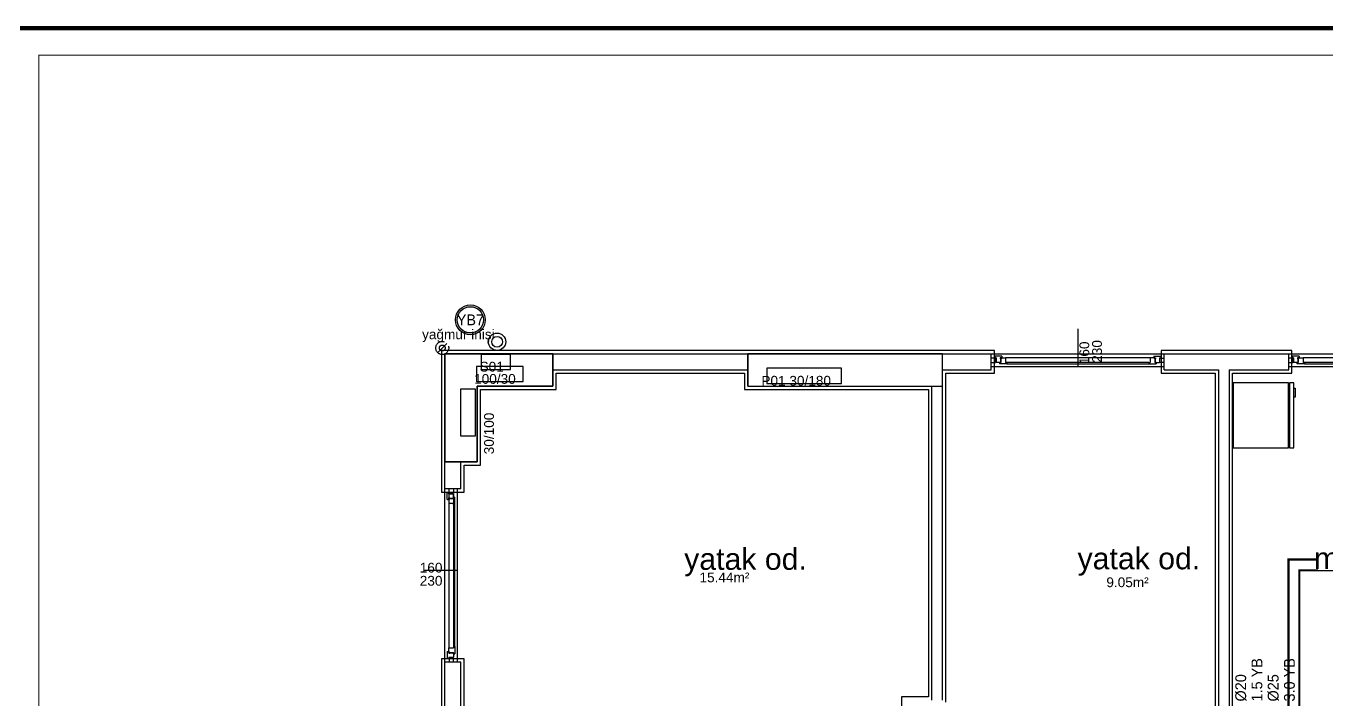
# Model space of a CAD drawing. Header units: centimetres. Extents: x -7420 to 31836, y -2 to 2802.
# Drawn here: x 7513 to 8716, y 2179 to 2802 of the extents above; entities that cross this region are included whole.
import ezdxf
from ezdxf.enums import TextEntityAlignment as Align

# ---------------------------------------------------------------- set-up
doc = ezdxf.new("R2010")
doc.units = ezdxf.units.CM
doc.linetypes.add('BASMA HATTI', pattern=[31, 25, -6])
doc.linetypes.add('YAGMUR HATTI', pattern=[36, 30, -6])
for name, color, linetype in [('ROTAS-MIMARI', 8, 'CONTINUOUS'), ('ROTAS-MIMARI-KOLON', 8, 'CONTINUOUS'), ('ROTAS-MIMARI-YAZI', 8, 'CONTINUOUS'), ('ROTAS-PAFTA', 7, 'CONTINUOUS'), ('ROTAS-SICAKSU-BORU', 1, 'BASMA HATTI'), ('ROTAS-SOGUKSU-BORU', 5, 'CONTINUOUS'), ('ROTAS-TEFRIS', 15, 'CONTINUOUS'), ('ROTAS-YAGMUR-BORUSU', 3, 'YAGMUR HATTI')]:
    doc.layers.add(name, color=color, linetype=linetype)
doc.styles.add('ROTAS', font='arial.ttf')

# ---------------------------------------------------------------- blocks, each defined once
blk = doc.blocks.new('ROTAS-TEMIZ-SU-CAP-MB')
for tag, p in [('SOCP_001', (0.83, 4.92)), ('SO_001', (0.83, 3.42)), ('SCCP_001', (0.83, 1.92)), ('SC_001', (0.83, 0.42))]:
    blk.add_attdef(tag, p, '', height=1)
blk = doc.blocks.new('ROTAS-KOLON-NO-YAGMUR')
for radius in [27.5, 24.3]:
    blk.add_circle((0, 0), radius)
blk.add_attdef('K', text='', height=20).set_placement((0, 0), align=Align.MIDDLE_CENTER)

msp = doc.modelspace()

# ---------------------------------------------------------------- linework, layer by layer
at = {"layer": 'ROTAS-MIMARI'}
for p, q in [((8485.2, 2522.1), (8485.2, 2487.4)), ((8000.2, 2502.2), (7897.2, 2502.2)), ((7897.2, 2502.2), (7897.2, 2399.2)), ((8180.2, 2502.2), (8000.2, 2502.2)), ((8360.2, 2502.2), (8180.2, 2502.2)), ((8408.2, 2502.2), (8360.2, 2502.2)), ((8408.2, 2481.2), (8408.2, 2502.2)), ((8683.2, 2502.2), (8562.2, 2502.2)), ((8562.2, 2502.2), (8562.2, 2481.2)), ((8683.2, 2481.2), (8683.2, 2502.2)), ((8000.2, 2499.2), (8180.2, 2499.2)), ((8360.2, 2499.2), (8405.2, 2499.2)), ((8405.2, 2484.2), (8405.2, 2499.2)), ((8405.2, 2484.2), (8405.2, 2499.2)), ((8405.2, 2499.2), (8565.2, 2499.2)), ((8409.2, 2495.2), (8405.2, 2495.2)), ((8405.2, 2491.2), (8409.2, 2491.2)), ((8408.5, 2496.8), (8408.5, 2495.4)), ((8414.9, 2496.8), (8408.5, 2496.8)), ((8409.7, 2495.4), (8408.5, 2495.4)), ((8409.2, 2491.2), (8409.2, 2495.2)), ((8409.7, 2495.4), (8409.7, 2491.2)), ((8413.7, 2491.2), (8409.7, 2491.2)), ((8412.8, 2491.2), (8414, 2491.2)), ((8412.8, 2491.2), (8412.8, 2489.8)), ((8419.6, 2489.8), (8412.8, 2489.8)), ((8413.4, 2495.4), (8413.4, 2494.4)), ((8414.9, 2495.4), (8413.4, 2495.4)), ((8413.7, 2494.4), (8413.4, 2494.4)), ((8413.7, 2494.4), (8413.7, 2491.2)), ((8414, 2495.4), (8418.4, 2495.4)), ((8414, 2495.4), (8414, 2494.9)), ((8414.3, 2494.9), (8414, 2494.9)), ((8414.3, 2494.4), (8414, 2494.4)), ((8414, 2494.4), (8414, 2491.2)), ((8414.3, 2494.9), (8414.3, 2494.4)), ((8414.9, 2496.8), (8414.9, 2495.4)), ((8552, 2495.4), (8418.4, 2495.4)), ((8418.4, 2495.4), (8418.4, 2491.2)), ((8419.6, 2491.2), (8418.4, 2491.2)), ((8550.8, 2491.2), (8419.6, 2491.2)), ((8419.6, 2491.2), (8419.6, 2489.8)), ((8419.6, 2489.8), (8550.8, 2489.8)), ((8550.8, 2491.2), (8550.8, 2489.8)), ((8550.8, 2491.2), (8552, 2491.2)), ((8550.8, 2489.8), (8557.6, 2489.8)), ((8556.4, 2495.4), (8552, 2495.4)), ((8552, 2495.4), (8552, 2491.2)), ((8555.5, 2496.8), (8555.5, 2495.4)), ((8555.5, 2496.8), (8561.9, 2496.8)), ((8555.5, 2495.4), (8557, 2495.4)), ((8556.1, 2494.9), (8556.4, 2494.9)), ((8556.1, 2494.9), (8556.1, 2494.4)), ((8556.1, 2494.4), (8556.4, 2494.4)), ((8556.4, 2495.4), (8556.4, 2494.9)), ((8556.4, 2494.4), (8556.4, 2491.2)), ((8557.6, 2491.2), (8556.4, 2491.2)), ((8556.7, 2494.4), (8556.7, 2491.2)), ((8556.7, 2494.4), (8557, 2494.4)), ((8556.7, 2491.2), (8560.7, 2491.2)), ((8557, 2495.4), (8557, 2494.4)), ((8557.6, 2491.2), (8557.6, 2489.8)), ((8560.7, 2495.4), (8560.7, 2491.2)), ((8560.7, 2495.4), (8561.9, 2495.4)), ((8561.2, 2495.2), (8565.2, 2495.2)), ((8561.2, 2491.2), (8561.2, 2495.2)), ((8565.2, 2491.2), (8561.2, 2491.2)), ((8561.9, 2496.8), (8561.9, 2495.4)), ((8565.2, 2499.2), (8680.2, 2499.2)), ((8565.2, 2484.2), (8565.2, 2499.2)), ((8680.2, 2484.2), (8680.2, 2499.2)), ((8680.2, 2484.2), (8680.2, 2499.2)), ((8680.2, 2499.2), (8840.2, 2499.2)), ((8684.2, 2495.2), (8680.2, 2495.2)), ((8680.2, 2491.2), (8684.2, 2491.2)), ((8683.5, 2496.8), (8683.5, 2495.4)), ((8689.9, 2496.8), (8683.5, 2496.8)), ((8684.7, 2495.4), (8683.5, 2495.4)), ((8684.2, 2491.2), (8684.2, 2495.2)), ((8684.7, 2495.4), (8684.7, 2491.2)), ((8688.7, 2491.2), (8684.7, 2491.2)), ((8687.8, 2491.2), (8689, 2491.2)), ((8687.8, 2491.2), (8687.8, 2489.8)), ((8694.6, 2489.8), (8687.8, 2489.8)), ((8688.4, 2495.4), (8688.4, 2494.4)), ((8689.9, 2495.4), (8688.4, 2495.4)), ((8688.7, 2494.4), (8688.4, 2494.4)), ((8688.7, 2494.4), (8688.7, 2491.2)), ((8689, 2495.4), (8693.4, 2495.4)), ((8689, 2495.4), (8689, 2494.9)), ((8689.3, 2494.9), (8689, 2494.9)), ((8689.3, 2494.4), (8689, 2494.4)), ((8689, 2494.4), (8689, 2491.2)), ((8689.3, 2494.9), (8689.3, 2494.4)), ((8689.9, 2496.8), (8689.9, 2495.4)), ((8827, 2495.4), (8693.4, 2495.4)), ((8693.4, 2495.4), (8693.4, 2491.2)), ((8694.6, 2491.2), (8693.4, 2491.2)), ((8825.8, 2491.2), (8694.6, 2491.2)), ((8694.6, 2491.2), (8694.6, 2489.8)), ((8694.6, 2489.8), (8825.8, 2489.8)), ((8000.2, 2484.2), (8180.2, 2484.2)), ((8003.2, 2481.2), (8177.2, 2481.2)), ((8003.2, 2466.2), (8003.2, 2481.2)), ((8177.2, 2481.2), (8177.2, 2466.2)), ((8360.2, 2484.2), (8405.2, 2484.2)), ((8363.2, 2481.2), (8408.2, 2481.2)), ((8363.2, 2466.2), (8363.2, 2481.2)), ((8405.2, 2487.4), (8565.2, 2487.4)), ((8562.2, 2481.2), (8612.2, 2481.2)), ((8565.2, 2484.2), (8615.2, 2484.2)), ((8612.2, 2481.2), (8612.2, 2132.2)), ((8615.2, 2484.2), (8615.2, 2129.2)), ((8625.2, 2484.2), (8625.2, 2129.2)), ((8625.2, 2484.2), (8680.2, 2484.2)), ((8628.2, 2132.2), (8628.2, 2481.2)), ((8628.2, 2481.2), (8683.2, 2481.2)), ((8680.2, 2487.4), (8840.2, 2487.4)), ((7933.2, 2396.2), (7933.2, 2466.2)), ((7933.2, 2466.2), (8003.2, 2466.2)), ((8177.2, 2466.2), (8347.2, 2466.2)), ((8347.2, 2466.2), (8347.2, 2182.2)), ((8350.2, 2179.2), (8350.2, 2469.2)), ((8360.2, 2179.2), (8360.2, 2469.2)), ((8363.2, 2177.2), (8363.2, 2466.2)), ((8680.1, 2472.2), (8628.9, 2472.2)), ((8628.9, 2472.2), (8628.9, 2412.2)), ((8680, 2412.2), (8680.1, 2472.2)), ((8680.1, 2467.2), (8681, 2467.2)), ((8681, 2472.2), (8681, 2412.2)), ((8684.9, 2472.2), (8681, 2472.2)), ((8684.9, 2412.2), (8684.9, 2472.2)), ((8684.9, 2467.5), (8686, 2467.5)), ((8684.9, 2459.1), (8684.9, 2467.5)), ((8686, 2467.5), (8686, 2459.1)), ((8686, 2459.1), (8684.9, 2459.1)), ((8680, 2417.2), (8681, 2417.2)), ((8628.9, 2412.2), (8680, 2412.2)), ((8681, 2412.2), (8684.9, 2412.2)), ((7897.2, 2399.2), (7897.2, 2371.2)), ((7900.2, 2374.2), (7900.2, 2399.2)), ((7915.2, 2374.2), (7915.2, 2399.2)), ((7918.2, 2371.2), (7918.2, 2396.2)), ((7918.2, 2396.2), (7933.2, 2396.2)), ((7897.2, 2371.2), (7918.2, 2371.2)), ((7915.2, 2374.2), (7900.2, 2374.2)), ((7900.2, 2214.2), (7900.2, 2374.2)), ((7902.6, 2370.9), (7904, 2370.9)), ((7902.6, 2364.5), (7902.6, 2370.9)), ((7904, 2370.9), (7904, 2227.4)), ((7904, 2369.7), (7904, 2370.9)), ((7904, 2369.7), (7908.2, 2369.7)), ((7904.2, 2370.2), (7904.2, 2374.2)), ((7908.2, 2370.2), (7904.2, 2370.2)), ((7908.2, 2374.2), (7908.2, 2370.2)), ((7908.2, 2369.7), (7908.2, 2228.6)), ((7908.2, 2365.7), (7908.2, 2369.7)), ((7912.1, 2214.2), (7912.1, 2374.2)), ((7902.6, 2364.5), (7904, 2364.5)), ((7904, 2366), (7905, 2366)), ((7904, 2364.5), (7904, 2366)), ((7904, 2365.4), (7904, 2361)), ((7904, 2365.4), (7904.5, 2365.4)), ((7904, 2361), (7908.2, 2361)), ((7904.5, 2365.1), (7904.5, 2365.4)), ((7904.5, 2365.1), (7905, 2365.1)), ((7905, 2365.7), (7905, 2366)), ((7905, 2365.7), (7908.2, 2365.7)), ((7905, 2365.1), (7905, 2365.4)), ((7905, 2365.4), (7908.2, 2365.4)), ((7908.2, 2366.6), (7908.2, 2365.4)), ((7908.2, 2366.6), (7909.6, 2366.6)), ((7908.2, 2359.8), (7908.2, 2361)), ((7908.2, 2359.8), (7909.6, 2359.8)), ((7909.6, 2228.6), (7909.6, 2366.6)), ((7909.6, 2359.8), (7909.6, 2366.6)), ((7880.6, 2299.2), (7912.1, 2299.2)), ((7904, 2227.4), (7908.2, 2227.4)), ((7904, 2223), (7904, 2227.4)), ((7908.2, 2228.6), (7908.2, 2227.4)), ((7908.2, 2228.6), (7909.6, 2228.6)), ((7909.6, 2228.6), (7909.6, 2221.8)), ((7897.2, 2217.2), (7897.2, 2154.2)), ((7918.2, 2217.2), (7897.2, 2217.2)), ((7900.2, 2154.2), (7900.2, 2214.2)), ((7915.2, 2214.2), (7900.2, 2214.2)), ((7902.6, 2223.9), (7902.6, 2217.5)), ((7902.6, 2223.9), (7904, 2223.9)), ((7902.6, 2217.5), (7904, 2217.5)), ((7904, 2223.9), (7904, 2222.4)), ((7904, 2223), (7904.5, 2223)), ((7904, 2222.4), (7905, 2222.4)), ((7904, 2218.7), (7904, 2217.5)), ((7904, 2218.7), (7908.2, 2218.7)), ((7904.2, 2218.2), (7904.2, 2214.2)), ((7908.2, 2218.2), (7904.2, 2218.2)), ((7904.5, 2223.3), (7905, 2223.3)), ((7904.5, 2223.3), (7904.5, 2223)), ((7905, 2223.3), (7905, 2223)), ((7905, 2223), (7908.2, 2223)), ((7905, 2222.7), (7905, 2222.4)), ((7905, 2222.7), (7908.2, 2222.7)), ((7908.2, 2221.8), (7908.2, 2223)), ((7908.2, 2222.7), (7908.2, 2218.7)), ((7908.2, 2221.8), (7909.6, 2221.8)), ((7908.2, 2214.2), (7908.2, 2218.2)), ((7915.2, 2154.2), (7915.2, 2214.2)), ((7918.2, 2157.2), (7918.2, 2217.2)), ((8322.2, 2182.2), (8322.2, 2132.2)), ((8347.2, 2182.2), (8322.2, 2182.2))]:
    msp.add_line(p, q, dxfattribs=at)
for points in [[(7900.2, 2399.2), (7900.2, 2499.2)], [(7900.2, 2499.2), (8000.2, 2499.2)], [(8000.2, 2499.2), (8000.2, 2469.2)], [(8180.2, 2469.2), (8180.2, 2499.2)], [(8180.2, 2499.2), (8360.2, 2499.2)], [(8360.2, 2469.2), (8360.2, 2499.2)], [(8000.2, 2469.2), (7930.2, 2469.2)], [(7930.2, 2469.2), (7930.2, 2399.2)], [(8180.2, 2469.2), (8360.2, 2469.2)], [(7930.2, 2399.2), (7900.2, 2399.2)]]:
    msp.add_lwpolyline(points, dxfattribs=at)
for radius in [8, 5]:
    msp.add_circle((7948.6, 2510.2), radius, dxfattribs=at)
at = {"layer": 'ROTAS-MIMARI-KOLON'}
for points in [[(8000.2, 2499.2), (7900.2, 2499.2), (7900.2, 2399.2), (7930.2, 2399.2), (7930.2, 2469.2), (8000.2, 2469.2), (8000.2, 2499.2)], [(7933.9, 2484.7), (7960.9, 2484.7), (7960.9, 2498.6), (7933.9, 2498.6), (7933.9, 2484.7)], [(8360.2, 2499.2), (8180.2, 2499.2), (8180.2, 2469.2), (8360.2, 2469.2), (8360.2, 2499.2)], [(7929.5, 2473.4), (7972.6, 2473.4), (7972.6, 2487.4), (7929.5, 2487.4), (7929.5, 2473.4)], [(8197.9, 2471.7), (8266.9, 2471.7), (8266.9, 2485.7), (8197.9, 2485.7), (8197.9, 2471.7)], [(7928.7, 2423.2), (7928.7, 2466.3), (7914.8, 2466.3), (7914.8, 2423.2), (7928.7, 2423.2)]]:
    msp.add_lwpolyline(points, dxfattribs=at)
at = {"layer": 'ROTAS-PAFTA'}
for points, const_width in [([(7500, 0), (10000, 0), (10000, 2800), (7500, 2800)], 4), ([(7525, 25), (9975, 25), (9975, 2775), (7525, 2775)], 1)]:
    msp.add_lwpolyline(points, close=True, dxfattribs=dict(at, const_width=const_width))
at = {"layer": 'ROTAS-SICAKSU-BORU', "const_width": 2}
msp.add_lwpolyline([(8872, 2309), (8680, 2309), (8680, 2049), (8368, 2049), (8368, 1997), (8292, 1997), (8292, 1959), (8312, 1959), (8312, 1791), (8348, 1791), (8348, 1765), (8282, 1765), (8282, 1933), (8194, 1933), (8194, 2001), (8182, 2001), (8182, 2025), (8026, 2025), (8026, 2037), (7916, 2037), (7916, 2020)], dxfattribs=at)
at = {"layer": 'ROTAS-SOGUKSU-BORU', "const_width": 2}
msp.add_lwpolyline([(8882, 2299), (8690, 2299), (8690, 2039), (8378, 2039), (8378, 1987), (8302, 1987), (8302, 1969), (8322, 1969), (8322, 1801), (8358, 1801), (8358, 1755), (8272, 1755), (8272, 1923), (8184, 1923), (8184, 1991), (8172, 1991), (8172, 2015), (8016, 2015), (8016, 2027), (7926, 2027), (7926, 2020)], dxfattribs=at)
at = {"layer": 'ROTAS-YAGMUR-BORUSU'}
msp.add_line((7893.7, 2500.3), (7902.1, 2508.7), dxfattribs=at)
for radius in [6, 2.7]:
    msp.add_circle((7897.9, 2504.5), radius, dxfattribs=at)

# ---------------------------------------------------------------- block references
at = {"layer": 'ROTAS-TEFRIS'}
ref = msp.add_blockref('ROTAS-KOLON-NO-YAGMUR', (7923.9, 2530.5), dxfattribs=dict(at, xscale=0.5, yscale=0.5))
ref.add_attrib('K', 'YB7', dxfattribs={"height": 10}).set_placement((7923.9, 2530.5), align=Align.MIDDLE_CENTER)
ref = msp.add_blockref('ROTAS-TEMIZ-SU-CAP-MB', (8690, 2169.5), dxfattribs=dict(at, xscale=10, yscale=10, rotation=90))
ref.add_attrib('SCCP_001', 'Ø25', (8670.8, 2177.8), dxfattribs={"height": 10, "rotation": 90})
ref.add_attrib('SC_001', '3.0 YB', (8685.8, 2177.8), dxfattribs={"height": 10, "rotation": 90})
ref.add_attrib('SO_001', '1.5 YB', (8655.8, 2177.8), dxfattribs={"height": 10, "rotation": 90})
ref.add_attrib('SOCP_001', 'Ø20', (8640.8, 2177.8), dxfattribs={"height": 10, "rotation": 90})

# ---------------------------------------------------------------- texts
at = {"layer": 'ROTAS-MIMARI-YAZI', "style": 'ROTAS'}
for s, height, p in [('yağmur inişi', 9, (7912.8, 2517.1)), ('S01', 9, (7943.6, 2487.2)), ('100/30', 9, (7946.6, 2475.9)), ('P01 30/180', 9, (8225, 2474.2)), ('yatak od.', 20, (8178.2, 2309.5)), ('yatak od.', 20, (8541.7, 2310)), ('160', 9, (7887.6, 2301.5)), ('15.44m²', 9, (8158.7, 2292.5)), ('230', 9, (7887.6, 2289.4)), ('9.05m²', 9, (8531.2, 2288))]:
    msp.add_text(s, height=height, dxfattribs=at).set_placement(p, align=Align.MIDDLE_CENTER)
for s, p in [('160', (8491.3, 2500)), ('230', (8503, 2501.3)), ('30/100', (7941.1, 2425.5))]:
    msp.add_text(s, height=9, rotation=90, dxfattribs=at).set_placement(p, align=Align.MIDDLE_CENTER)

# ---------------------------------------------------------------- next in the draw order: wipeouts: each hides what was drawn before it
msp.add_wipeout([(8783.6, 2299.2), (8707.2, 2299.2), (8707.2, 2321.2), (8783.6, 2321.2)])

# ---------------------------------------------------------------- next in the draw order: texts
msp.add_text('mutfak', height=20, dxfattribs=at).set_placement((8745.4, 2310.2), align=Align.MIDDLE_CENTER)

doc.saveas('drawing.dxf')
